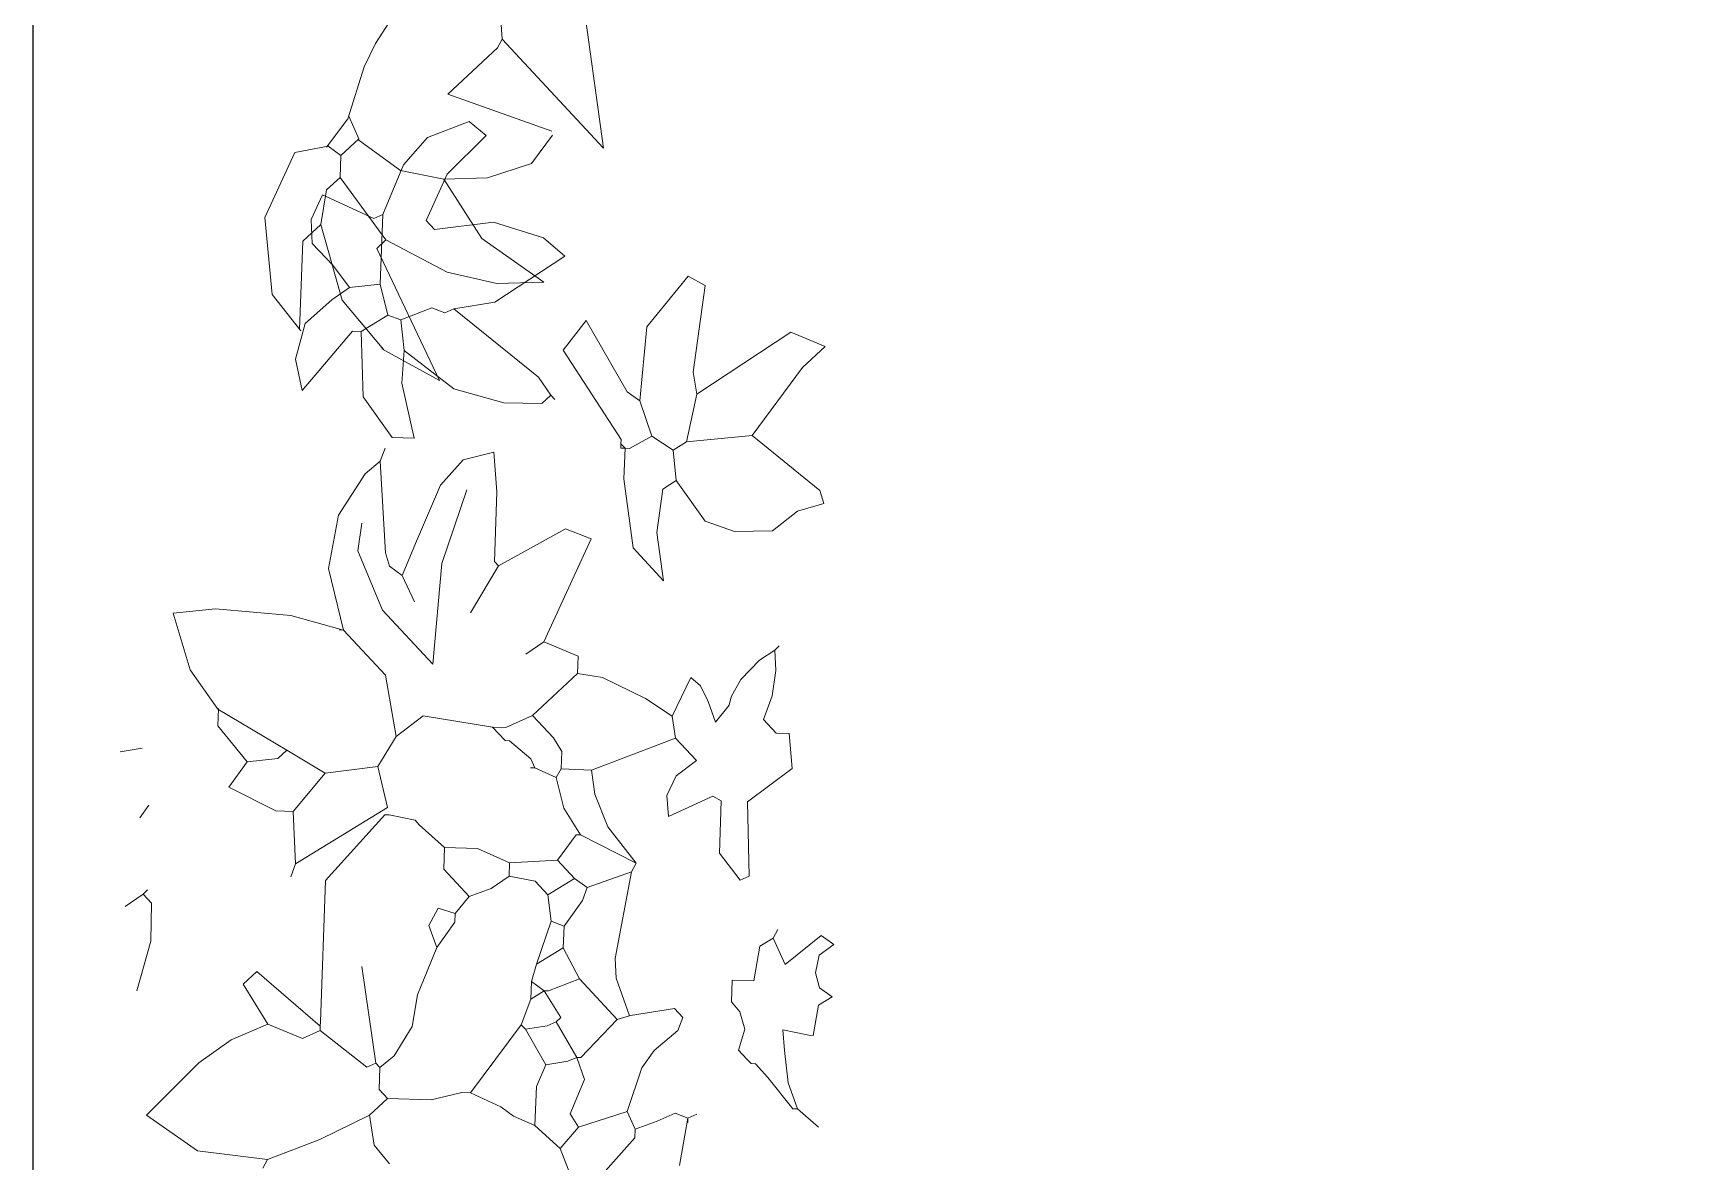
# Model space of a CAD drawing. Header units: millimetres. Extents: x 2667 to 2848, y -1 to 1765.
# Drawn here: x 2765.099 to 2766.111, y 1719.382 to 1720.068 of the extents above; entities that cross this region are included whole.
import ezdxf

# ---------------------------------------------------------------- set-up
doc = ezdxf.new("R2010")
doc.units = ezdxf.units.MM
doc.layers.add('PROIEZIONI', color=145, linetype='Continuous')
doc.layers.add('VERDE_giardino', color=74, linetype='Continuous', lineweight=9)

msp = doc.modelspace()

# ---------------------------------------------------------------- linework, layer by layer
at = {"layer": 'PROIEZIONI'}
msp.add_lwpolyline([(2767.0747, 1718.5819), (2765.0993, 1718.5819), (2765.0993, 1720.8615)], dxfattribs=at)
at = {"layer": 'VERDE_giardino'}
for p, q in [((2765.3827, 1720.0885), (2765.3844, 1720.0645)), ((2765.3158, 1720.075), (2765.3074, 1720.062)), ((2765.4461, 1719.9982), (2765.4353, 1720.0759)), ((2765.3074, 1720.062), (2765.3004, 1720.0478)), ((2765.3816, 1720.0593), (2765.3844, 1720.0645)), ((2765.3844, 1720.0645), (2765.4461, 1719.9982)), ((2765.3514, 1720.0312), (2765.3816, 1720.0593)), ((2765.3004, 1720.0478), (2765.2905, 1720.016)), ((2765.4145, 1720.0086), (2765.3514, 1720.0312)), ((2765.2905, 1720.016), (2765.2776, 1719.9989)), ((2765.2911, 1720.0177), (2765.2973, 1720.004)), ((2765.3643, 1720.0144), (2765.3389, 1720.0048)), ((2765.3746, 1720.006), (2765.3643, 1720.0144)), ((2765.2973, 1720.004), (2765.2863, 1719.9938)), ((2765.3226, 1719.9846), (2765.2967, 1720.0036)), ((2765.3389, 1720.0048), (2765.3243, 1719.9882)), ((2765.3509, 1719.9824), (2765.3746, 1720.006)), ((2765.4022, 1719.989), (2765.415, 1720.0061)), ((2765.2584, 1719.9957), (2765.2401, 1719.956)), ((2765.2584, 1719.9957), (2765.2786, 1719.9994)), ((2765.2786, 1719.9994), (2765.2863, 1719.9938)), ((2765.2858, 1719.9805), (2765.2863, 1719.9938)), ((2765.2776, 1719.9729), (2765.2858, 1719.9805)), ((2765.2858, 1719.9805), (2765.3136, 1719.9424)), ((2765.3243, 1719.9882), (2765.3118, 1719.9579)), ((2765.3489, 1719.9793), (2765.3226, 1719.9846)), ((2765.3382, 1719.9543), (2765.3509, 1719.9824)), ((2765.3489, 1719.9793), (2765.3754, 1719.9803)), ((2765.3754, 1719.9803), (2765.4022, 1719.989)), ((2765.2742, 1719.9518), (2765.2776, 1719.9729)), ((2765.372, 1719.9434), (2765.3489, 1719.9793)), ((2765.2751, 1719.9698), (2765.2682, 1719.9549)), ((2765.2751, 1719.9698), (2765.3064, 1719.9554)), ((2765.2401, 1719.956), (2765.2445, 1719.9092)), ((2765.2632, 1719.9416), (2765.2742, 1719.9518)), ((2765.2682, 1719.9549), (2765.2689, 1719.9403)), ((2765.2871, 1719.9057), (2765.2742, 1719.9518)), ((2765.3064, 1719.9554), (2765.3118, 1719.9579)), ((2765.3103, 1719.9155), (2765.3118, 1719.9579)), ((2765.3382, 1719.9543), (2765.3433, 1719.9488)), ((2765.3792, 1719.9533), (2765.3433, 1719.9488)), ((2765.4095, 1719.9437), (2765.3792, 1719.9533)), ((2765.2612, 1719.888), (2765.2632, 1719.9416)), ((2765.2689, 1719.9403), (2765.2815, 1719.9271)), ((2765.3136, 1719.9424), (2765.3082, 1719.9373)), ((2765.3136, 1719.9424), (2765.3509, 1719.9228)), ((2765.4097, 1719.9168), (2765.372, 1719.9434)), ((2765.4224, 1719.9326), (2765.4095, 1719.9437)), ((2765.3082, 1719.9373), (2765.3463, 1719.857)), ((2765.38, 1719.9046), (2765.4224, 1719.9326)), ((2765.2815, 1719.9271), (2765.2916, 1719.9135)), ((2765.3509, 1719.9228), (2765.3812, 1719.9159)), ((2765.4724, 1719.8895), (2765.4974, 1719.9204)), ((2765.4974, 1719.9204), (2765.5078, 1719.9147)), ((2765.2445, 1719.9092), (2765.262, 1719.8872)), ((2765.2916, 1719.9135), (2765.2808, 1719.9059)), ((2765.2916, 1719.9135), (2765.3103, 1719.9155)), ((2765.3103, 1719.9155), (2765.3149, 1719.8967)), ((2765.3812, 1719.9159), (2765.4097, 1719.9168)), ((2765.5078, 1719.9147), (2765.5006, 1719.8619)), ((2765.2808, 1719.9059), (2765.2646, 1719.8917)), ((2765.3125, 1719.8756), (2765.2871, 1719.9057)), ((2765.3228, 1719.8938), (2765.3416, 1719.9011)), ((2765.3416, 1719.9011), (2765.3495, 1719.8981)), ((2765.3495, 1719.8981), (2765.3549, 1719.9006)), ((2765.3549, 1719.9006), (2765.38, 1719.9046)), ((2765.3549, 1719.9006), (2765.4064, 1719.8589)), ((2765.2646, 1719.8917), (2765.2587, 1719.87)), ((2765.2986, 1719.8867), (2765.3149, 1719.8967)), ((2765.3149, 1719.8967), (2765.3228, 1719.8938)), ((2765.3228, 1719.8938), (2765.3247, 1719.8751)), ((2765.4215, 1719.8754), (2765.4354, 1719.8935)), ((2765.4354, 1719.8935), (2765.4604, 1719.8501)), ((2765.4681, 1719.8445), (2765.4724, 1719.8895)), ((2765.2628, 1719.8509), (2765.2933, 1719.8869)), ((2765.2933, 1719.8869), (2765.2986, 1719.8867)), ((2765.2986, 1719.8867), (2765.2998, 1719.8469)), ((2765.5028, 1719.8486), (2765.5599, 1719.8863)), ((2765.5599, 1719.8863), (2765.5808, 1719.8776)), ((2765.2587, 1719.87), (2765.2628, 1719.8509)), ((2765.3112, 1719.8761), (2765.3463, 1719.857)), ((2765.3247, 1719.8751), (2765.3233, 1719.8554)), ((2765.3247, 1719.8751), (2765.3551, 1719.8518)), ((2765.4215, 1719.8754), (2765.4567, 1719.8211)), ((2765.5671, 1719.8648), (2765.5808, 1719.8776)), ((2765.4064, 1719.8589), (2765.414, 1719.848)), ((2765.5006, 1719.8619), (2765.5028, 1719.8486)), ((2765.5364, 1719.8235), (2765.5671, 1719.8648)), ((2765.3233, 1719.8554), (2765.3308, 1719.8219)), ((2765.3551, 1719.8518), (2765.3854, 1719.8434)), ((2765.4604, 1719.8501), (2765.4681, 1719.8445)), ((2765.4964, 1719.8196), (2765.5028, 1719.8486)), ((2765.2998, 1719.8469), (2765.3175, 1719.8223)), ((2765.3854, 1719.8434), (2765.4085, 1719.8429)), ((2765.4085, 1719.8429), (2765.414, 1719.848)), ((2765.414, 1719.848), (2765.4165, 1719.8453)), ((2765.4681, 1719.8445), (2765.4753, 1719.823)), ((2765.3175, 1719.8223), (2765.3308, 1719.8219)), ((2765.4565, 1719.8158), (2765.4566, 1719.8184)), ((2765.4566, 1719.8184), (2765.4567, 1719.8211)), ((2765.4566, 1719.8184), (2765.4591, 1719.8157)), ((2765.4618, 1719.8156), (2765.4753, 1719.823)), ((2765.4753, 1719.823), (2765.4883, 1719.8146)), ((2765.4883, 1719.8146), (2765.4964, 1719.8196)), ((2765.4964, 1719.8196), (2765.5364, 1719.8235)), ((2765.5364, 1719.8235), (2765.5776, 1719.7901)), ((2765.3102, 1719.8078), (2765.3132, 1719.8157)), ((2765.3468, 1719.7932), (2765.3607, 1719.8086)), ((2765.3794, 1719.8133), (2765.3607, 1719.8086)), ((2765.3812, 1719.7893), (2765.3794, 1719.8133)), ((2765.4565, 1719.8158), (2765.4591, 1719.8157)), ((2765.4591, 1719.8157), (2765.4584, 1719.7971)), ((2765.4591, 1719.8157), (2765.4618, 1719.8156)), ((2765.4883, 1719.8146), (2765.4902, 1719.796)), ((2765.2848, 1719.7751), (2765.301, 1719.8001)), ((2765.301, 1719.8001), (2765.3102, 1719.8078)), ((2765.3102, 1719.8078), (2765.3135, 1719.752)), ((2765.3323, 1719.7592), (2765.3468, 1719.7932)), ((2765.363, 1719.7904), (2765.3478, 1719.7456)), ((2765.3797, 1719.7469), (2765.3812, 1719.7893)), ((2765.4641, 1719.7552), (2765.4584, 1719.7971)), ((2765.4785, 1719.7645), (2765.4821, 1719.7909)), ((2765.4821, 1719.7909), (2765.4902, 1719.796)), ((2765.4902, 1719.796), (2765.5079, 1719.7714)), ((2765.5776, 1719.7901), (2765.58, 1719.7821)), ((2765.5639, 1719.7774), (2765.58, 1719.7821)), ((2765.2787, 1719.7426), (2765.2848, 1719.7751)), ((2765.2967, 1719.7534), (2765.299, 1719.7701)), ((2765.5079, 1719.7714), (2765.5257, 1719.7651)), ((2765.5487, 1719.7655), (2765.5639, 1719.7774)), ((2765.3236, 1719.7383), (2765.3323, 1719.7592)), ((2765.3822, 1719.7442), (2765.4228, 1719.7666)), ((2765.4097, 1719.698), (2765.4385, 1719.7607)), ((2765.4385, 1719.7607), (2765.4228, 1719.7666)), ((2765.4785, 1719.7645), (2765.4825, 1719.735)), ((2765.5257, 1719.7651), (2765.5487, 1719.7655)), ((2765.3117, 1719.7173), (2765.2967, 1719.7534)), ((2765.3135, 1719.752), (2765.3159, 1719.7439)), ((2765.4825, 1719.735), (2765.4641, 1719.7552)), ((2765.2787, 1719.7426), (2765.2879, 1719.7051)), ((2765.3159, 1719.7439), (2765.3236, 1719.7383)), ((2765.3236, 1719.7383), (2765.331, 1719.7222)), ((2765.3478, 1719.7456), (2765.3422, 1719.6843)), ((2765.3822, 1719.7442), (2765.3652, 1719.7156)), ((2765.3822, 1719.7442), (2765.3797, 1719.7469)), ((2765.1843, 1719.7154), (2765.21, 1719.7181)), ((2765.21, 1719.7181), (2765.2558, 1719.714)), ((2765.3422, 1719.6843), (2765.3117, 1719.7173)), ((2765.1946, 1719.6809), (2765.1843, 1719.7154)), ((2765.2558, 1719.714), (2765.2879, 1719.7051)), ((2765.2879, 1719.7051), (2765.2852, 1719.7052)), ((2765.2879, 1719.7051), (2765.3134, 1719.6777)), ((2765.4097, 1719.698), (2765.3988, 1719.6905)), ((2765.4097, 1719.698), (2765.4306, 1719.6893)), ((2765.4306, 1719.6893), (2765.4302, 1719.6787)), ((2765.5408, 1719.6868), (2765.5296, 1719.675)), ((2765.5502, 1719.6929), (2765.5408, 1719.6868)), ((2765.5502, 1719.6929), (2765.5529, 1719.6955)), ((2765.5507, 1719.6806), (2765.5502, 1719.6929)), ((2765.2116, 1719.6571), (2765.1946, 1719.6809)), ((2765.3134, 1719.6777), (2765.32, 1719.6403)), ((2765.4028, 1719.6532), (2765.4302, 1719.6787)), ((2765.4454, 1719.6762), (2765.4302, 1719.6787)), ((2765.5486, 1719.6651), (2765.5507, 1719.6806)), ((2765.4715, 1719.6635), (2765.4454, 1719.6762)), ((2765.4877, 1719.6528), (2765.4991, 1719.6762)), ((2765.5049, 1719.6711), (2765.4991, 1719.6762)), ((2765.5097, 1719.6616), (2765.5049, 1719.6711)), ((2765.5296, 1719.675), (2765.5236, 1719.6645)), ((2765.2115, 1719.6469), (2765.2119, 1719.6575)), ((2765.2534, 1719.6321), (2765.2116, 1719.6571)), ((2765.4877, 1719.6528), (2765.4715, 1719.6635)), ((2765.5141, 1719.6491), (2765.5097, 1719.6616)), ((2765.5224, 1719.6594), (2765.5141, 1719.6491)), ((2765.5236, 1719.6645), (2765.5224, 1719.6594)), ((2765.5433, 1719.6507), (2765.5486, 1719.6651)), ((2765.2293, 1719.625), (2765.2115, 1719.6469)), ((2765.32, 1719.6403), (2765.3364, 1719.653)), ((2765.3786, 1719.6461), (2765.3364, 1719.653)), ((2765.3786, 1719.6461), (2765.3863, 1719.6379)), ((2765.3786, 1719.6461), (2765.3866, 1719.6458)), ((2765.3866, 1719.6458), (2765.4028, 1719.6532)), ((2765.4028, 1719.6532), (2765.4155, 1719.6395)), ((2765.4877, 1719.6528), (2765.4898, 1719.6394)), ((2765.551, 1719.6425), (2765.5433, 1719.6507)), ((2765.32, 1719.6403), (2765.3088, 1719.6221)), ((2765.3863, 1719.6379), (2765.3889, 1719.6378)), ((2765.3889, 1719.6378), (2765.4018, 1719.6267)), ((2765.4155, 1719.6395), (2765.4206, 1719.6313)), ((2765.4387, 1719.62), (2765.4898, 1719.6394)), ((2765.4898, 1719.6394), (2765.5026, 1719.6257)), ((2765.5589, 1719.6422), (2765.551, 1719.6425)), ((2765.5589, 1719.6422), (2765.5608, 1719.6209)), ((2765.1522, 1719.6311), (2765.1655, 1719.6333)), ((2765.2293, 1719.625), (2765.2479, 1719.627)), ((2765.2479, 1719.627), (2765.2534, 1719.6321)), ((2765.2534, 1719.6321), (2765.2768, 1719.618)), ((2765.4018, 1719.6267), (2765.4043, 1719.6213)), ((2765.4206, 1719.6313), (2765.4202, 1719.6207)), ((2765.2293, 1719.625), (2765.2181, 1719.6095)), ((2765.2573, 1719.5948), (2765.2768, 1719.618)), ((2765.2768, 1719.618), (2765.3088, 1719.6221)), ((2765.3088, 1719.6221), (2765.3146, 1719.5972)), ((2765.4016, 1719.6214), (2765.4043, 1719.6213)), ((2765.4043, 1719.6213), (2765.4173, 1719.6155)), ((2765.4173, 1719.6155), (2765.4202, 1719.6207)), ((2765.4202, 1719.6207), (2765.4387, 1719.62)), ((2765.4408, 1719.6052), (2765.4387, 1719.62)), ((2765.4902, 1719.6165), (2765.4846, 1719.6045)), ((2765.5026, 1719.6257), (2765.4902, 1719.6165)), ((2765.5608, 1719.6209), (2765.5335, 1719.6007)), ((2765.2181, 1719.6095), (2765.2467, 1719.5952)), ((2765.4173, 1719.6155), (2765.4219, 1719.5968)), ((2765.164, 1719.5909), (2765.1696, 1719.5987)), ((2765.2588, 1719.5629), (2765.3146, 1719.5972)), ((2765.4219, 1719.5968), (2765.432, 1719.5805)), ((2765.4487, 1719.5854), (2765.4408, 1719.6052)), ((2765.4846, 1719.6045), (2765.4855, 1719.5918)), ((2765.4855, 1719.5918), (2765.5124, 1719.6041)), ((2765.5124, 1719.6041), (2765.5176, 1719.6012)), ((2765.5176, 1719.6012), (2765.5165, 1719.5694)), ((2765.5335, 1719.6007), (2765.5346, 1719.5555)), ((2765.2467, 1719.5952), (2765.2573, 1719.5948)), ((2765.2573, 1719.5948), (2765.2588, 1719.5629)), ((2765.313, 1719.5928), (2765.277, 1719.5527)), ((2765.3157, 1719.5927), (2765.313, 1719.5928)), ((2765.3157, 1719.5927), (2765.3315, 1719.5894)), ((2765.3315, 1719.5894), (2765.334, 1719.5867)), ((2765.334, 1719.5867), (2765.3494, 1719.5729)), ((2765.4658, 1719.5633), (2765.4487, 1719.5854)), ((2765.4181, 1719.5651), (2765.4293, 1719.5806)), ((2765.4293, 1719.5806), (2765.432, 1719.5805)), ((2765.432, 1719.5805), (2765.4658, 1719.5633)), ((2765.3494, 1719.5729), (2765.3489, 1719.5596)), ((2765.3494, 1719.5729), (2765.3693, 1719.5722)), ((2765.3693, 1719.5722), (2765.3889, 1719.5635)), ((2765.5165, 1719.5694), (2765.5292, 1719.553)), ((2765.2588, 1719.5629), (2765.2559, 1719.555)), ((2765.3489, 1719.5596), (2765.3643, 1719.5431)), ((2765.3777, 1719.548), (2765.3886, 1719.5555)), ((2765.3886, 1719.5555), (2765.3889, 1719.5635)), ((2765.3886, 1719.5555), (2765.4044, 1719.5523)), ((2765.3889, 1719.5635), (2765.4181, 1719.5651)), ((2765.4181, 1719.5651), (2765.4284, 1719.5541)), ((2765.4361, 1719.5485), (2765.463, 1719.5581)), ((2765.463, 1719.5581), (2765.4531, 1719.5054)), ((2765.463, 1719.5581), (2765.4658, 1719.5633)), ((2765.5292, 1719.553), (2765.5346, 1719.5555)), ((2765.1661, 1719.5445), (2765.1688, 1719.5471)), ((2765.277, 1719.5527), (2765.2739, 1719.4668)), ((2765.3643, 1719.5431), (2765.3777, 1719.548)), ((2765.4044, 1719.5523), (2765.4121, 1719.544)), ((2765.4121, 1719.544), (2765.4284, 1719.5541)), ((2765.4284, 1719.5541), (2765.4361, 1719.5485)), ((2765.4332, 1719.5406), (2765.4361, 1719.5485)), ((2765.1552, 1719.537), (2765.1661, 1719.5445)), ((2765.1712, 1719.539), (2765.1661, 1719.5445)), ((2765.1707, 1719.5159), (2765.1712, 1719.539)), ((2765.3397, 1719.5255), (2765.3454, 1719.5359)), ((2765.3454, 1719.5359), (2765.3559, 1719.5328)), ((2765.3559, 1719.5328), (2765.3643, 1719.5431)), ((2765.4121, 1719.544), (2765.4141, 1719.5281)), ((2765.422, 1719.5251), (2765.4332, 1719.5406)), ((2765.3446, 1719.512), (2765.3397, 1719.5255)), ((2765.3446, 1719.512), (2765.3557, 1719.5275)), ((2765.3557, 1719.5275), (2765.3559, 1719.5328)), ((2765.4052, 1719.5018), (2765.4141, 1719.5281)), ((2765.4141, 1719.5281), (2765.422, 1719.5251)), ((2765.4215, 1719.5119), (2765.422, 1719.5251)), ((2765.1623, 1719.4856), (2765.1707, 1719.5159)), ((2765.541, 1719.5128), (2765.5491, 1719.5178)), ((2765.552, 1719.523), (2765.5491, 1719.5178)), ((2765.5491, 1719.5178), (2765.5565, 1719.5016)), ((2765.5565, 1719.5016), (2765.5784, 1719.5194)), ((2765.5784, 1719.5194), (2765.5861, 1719.5138)), ((2765.3329, 1719.4832), (2765.3446, 1719.512)), ((2765.4052, 1719.5018), (2765.4215, 1719.5119)), ((2765.4215, 1719.5119), (2765.4314, 1719.4929)), ((2765.4531, 1719.5054), (2765.4537, 1719.4933)), ((2765.5375, 1719.4917), (2765.541, 1719.5128)), ((2765.5749, 1719.4966), (2765.5772, 1719.5074)), ((2765.5772, 1719.5074), (2765.5861, 1719.5138)), ((2765.227, 1719.4898), (2765.2352, 1719.4974)), ((2765.2352, 1719.4974), (2765.2738, 1719.4642)), ((2765.3075, 1719.4417), (2765.299, 1719.5004)), ((2765.4022, 1719.4913), (2765.4052, 1719.5018)), ((2765.5774, 1719.4875), (2765.5749, 1719.4966)), ((2765.242, 1719.4653), (2765.227, 1719.4898)), ((2765.4018, 1719.4807), (2765.4022, 1719.4913)), ((2765.4018, 1719.4807), (2765.4099, 1719.4857)), ((2765.4022, 1719.4913), (2765.4099, 1719.4857)), ((2765.4099, 1719.4857), (2765.42, 1719.4695)), ((2765.4099, 1719.4857), (2765.4126, 1719.4856)), ((2765.4126, 1719.4856), (2765.4314, 1719.4929)), ((2765.4314, 1719.4929), (2765.4544, 1719.4682)), ((2765.4537, 1719.4933), (2765.4619, 1719.4704)), ((2765.5238, 1719.4789), (2765.5243, 1719.4922)), ((2765.5243, 1719.4922), (2765.5375, 1719.4917)), ((2765.585, 1719.482), (2765.5774, 1719.4875)), ((2765.3329, 1719.4832), (2765.3296, 1719.464)), ((2765.3959, 1719.465), (2765.4018, 1719.4807)), ((2765.4625, 1719.4706), (2765.4892, 1719.4749)), ((2765.4892, 1719.4749), (2765.4943, 1719.4694)), ((2765.5289, 1719.4729), (2765.5238, 1719.4789)), ((2765.5735, 1719.4586), (2765.5768, 1719.477)), ((2765.5768, 1719.477), (2765.585, 1719.482)), ((2765.2196, 1719.4558), (2765.242, 1719.4653)), ((2765.242, 1719.4653), (2765.2629, 1719.4566)), ((2765.2737, 1719.4615), (2765.2738, 1719.4642)), ((2765.2738, 1719.4642), (2765.2739, 1719.4668)), ((2765.3296, 1719.464), (2765.3188, 1719.4461)), ((2765.3652, 1719.4237), (2765.3959, 1719.465)), ((2765.3959, 1719.465), (2765.3985, 1719.4623)), ((2765.3985, 1719.4623), (2765.4118, 1719.4644)), ((2765.4118, 1719.4644), (2765.4172, 1719.4669)), ((2765.42, 1719.4695), (2765.4172, 1719.4669)), ((2765.4172, 1719.4669), (2765.4297, 1719.4452)), ((2765.4323, 1719.4451), (2765.4544, 1719.4682)), ((2765.4544, 1719.4682), (2765.4625, 1719.4706)), ((2765.4943, 1719.4694), (2765.4913, 1719.4615)), ((2765.5319, 1719.4624), (2765.5289, 1719.4729)), ((2765.1999, 1719.4419), (2765.2196, 1719.4558)), ((2765.2629, 1719.4566), (2765.2737, 1719.4615)), ((2765.2737, 1719.4615), (2765.3021, 1719.4393)), ((2765.3985, 1719.4623), (2765.4109, 1719.4406)), ((2765.4913, 1719.4615), (2765.4768, 1719.4494)), ((2765.528, 1719.4496), (2765.5319, 1719.4624)), ((2765.555, 1719.4619), (2765.5708, 1719.4587)), ((2765.5561, 1719.4493), (2765.555, 1719.4619)), ((2765.5708, 1719.4587), (2765.5735, 1719.4586)), ((2765.3188, 1719.4461), (2765.3101, 1719.439)), ((2765.4243, 1719.4428), (2765.4297, 1719.4452)), ((2765.4297, 1719.4452), (2765.4345, 1719.4318)), ((2765.4297, 1719.4452), (2765.4323, 1719.4451)), ((2765.4768, 1719.4494), (2765.4693, 1719.4388)), ((2765.5332, 1719.4441), (2765.528, 1719.4496)), ((2765.5332, 1719.4441), (2765.5357, 1719.4414)), ((2765.5582, 1719.4297), (2765.5561, 1719.4493)), ((2765.1681, 1719.4101), (2765.1999, 1719.4419)), ((2765.3021, 1719.4393), (2765.3075, 1719.4417)), ((2765.3075, 1719.4417), (2765.3101, 1719.439)), ((2765.3101, 1719.439), (2765.3096, 1719.4257)), ((2765.4052, 1719.4275), (2765.4109, 1719.4406)), ((2765.4109, 1719.4406), (2765.4243, 1719.4428)), ((2765.4693, 1719.4388), (2765.4603, 1719.4123)), ((2765.5357, 1719.4414), (2765.5384, 1719.4413)), ((2765.5384, 1719.4413), (2765.546, 1719.433)), ((2765.3096, 1719.4257), (2765.3147, 1719.4202)), ((2765.3412, 1719.4193), (2765.3599, 1719.4239)), ((2765.3599, 1719.4239), (2765.3652, 1719.4237)), ((2765.3652, 1719.4237), (2765.3835, 1719.4151)), ((2765.4043, 1719.4037), (2765.4052, 1719.4275)), ((2765.4345, 1719.4318), (2765.4258, 1719.4109)), ((2765.546, 1719.433), (2765.5612, 1719.4139)), ((2765.5639, 1719.4138), (2765.5582, 1719.4297)), ((2765.3037, 1719.41), (2765.3147, 1719.4202)), ((2765.3147, 1719.4202), (2765.3412, 1719.4193)), ((2765.3835, 1719.4151), (2765.3912, 1719.4095)), ((2765.5612, 1719.4139), (2765.5639, 1719.4138)), ((2765.5639, 1719.4138), (2765.5768, 1719.4027)), ((2765.1992, 1719.3883), (2765.1681, 1719.4101)), ((2765.3037, 1719.41), (2765.2735, 1719.3953)), ((2765.3066, 1719.3917), (2765.3037, 1719.41)), ((2765.3912, 1719.4095), (2765.4043, 1719.4037)), ((2765.4043, 1719.4037), (2765.4197, 1719.3898)), ((2765.4258, 1719.4109), (2765.4308, 1719.4027)), ((2765.4308, 1719.4027), (2765.4603, 1719.4123)), ((2765.4603, 1719.4123), (2765.4653, 1719.4015)), ((2765.4653, 1719.4015), (2765.4787, 1719.4063)), ((2765.4787, 1719.4063), (2765.4895, 1719.4112)), ((2765.4895, 1719.4112), (2765.4973, 1719.4083)), ((2765.4923, 1719.3795), (2765.4973, 1719.4083)), ((2765.4972, 1719.4056), (2765.4973, 1719.4083)), ((2765.4973, 1719.4083), (2765.5027, 1719.4107)), ((2765.2735, 1719.3953), (2765.2417, 1719.3831)), ((2765.4197, 1719.3898), (2765.4308, 1719.4027)), ((2765.4374, 1719.3653), (2765.4651, 1719.3962)), ((2765.4651, 1719.3962), (2765.4653, 1719.4015)), ((2765.2417, 1719.3831), (2765.1992, 1719.3883)), ((2765.2388, 1719.3779), (2765.2417, 1719.3831)), ((2765.3159, 1719.3804), (2765.3066, 1719.3917)), ((2765.4197, 1719.3898), (2765.427, 1719.371))]:
    msp.add_line(p, q, dxfattribs=at)
for centre, start, end in [((2765.2584, 1719.9957), 100.7175, 155.4465), ((2765.277, 1719.5527), 137.7572, 177.5602)]:
    msp.add_arc(centre, 0.000000331, start, end, dxfattribs=at)

doc.saveas('drawing.dxf')
